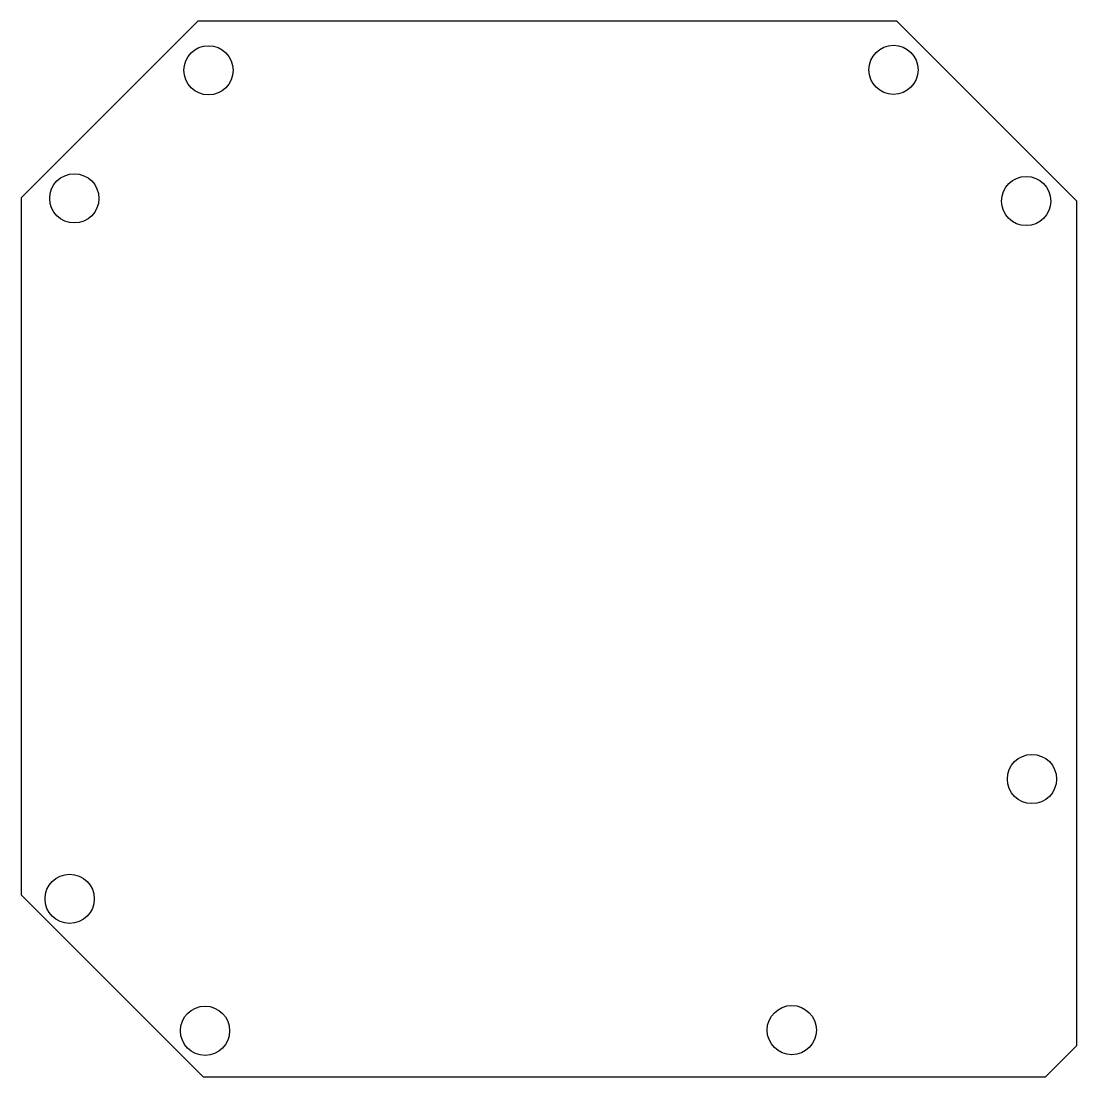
# Model space of a CAD drawing. Extents: x 140.3 to 219.7, y -140.7 to -61.3.
import ezdxf

# ---------------------------------------------------------------- set-up
doc = ezdxf.new("R2010")
doc.units = 0
doc.layers.add('BLACK', color=7, linetype='CONTINUOUS')

msp = doc.modelspace()

# ---------------------------------------------------------------- linework, layer by layer
at = {"layer": 'BLACK', "linetype": 'CONTINUOUS'}
for p, q in [((153.585515, -61.274574), (140.305515, -74.554574)), ((206.145515, -61.274574), (153.585515, -61.274574)), ((219.685515, -74.814574), (206.145515, -61.274574)), ((140.305515, -74.554574), (140.305515, -126.984574)), ((219.685515, -138.294574), (219.685515, -74.814574)), ((140.305515, -126.984574), (153.985515, -140.664574)), ((217.315515, -140.664574), (219.685515, -138.294574)), ((153.985515, -140.664574), (205.835515, -140.664574)), ((205.835515, -140.664574), (217.315515, -140.664574))]:
    msp.add_line(p, q, dxfattribs=at)
at = {"layer": 'BLACK'}
for centre in [(154.395515, -64.974574), (205.895515, -64.934574), (144.305515, -74.604574), (215.875515, -74.804574), (216.307037, -118.266096), (143.955515, -127.274574), (154.135515, -137.194574), (198.248559, -137.144574)]:
    msp.add_circle(centre, 1.85, dxfattribs=at)

doc.saveas('drawing.dxf')
